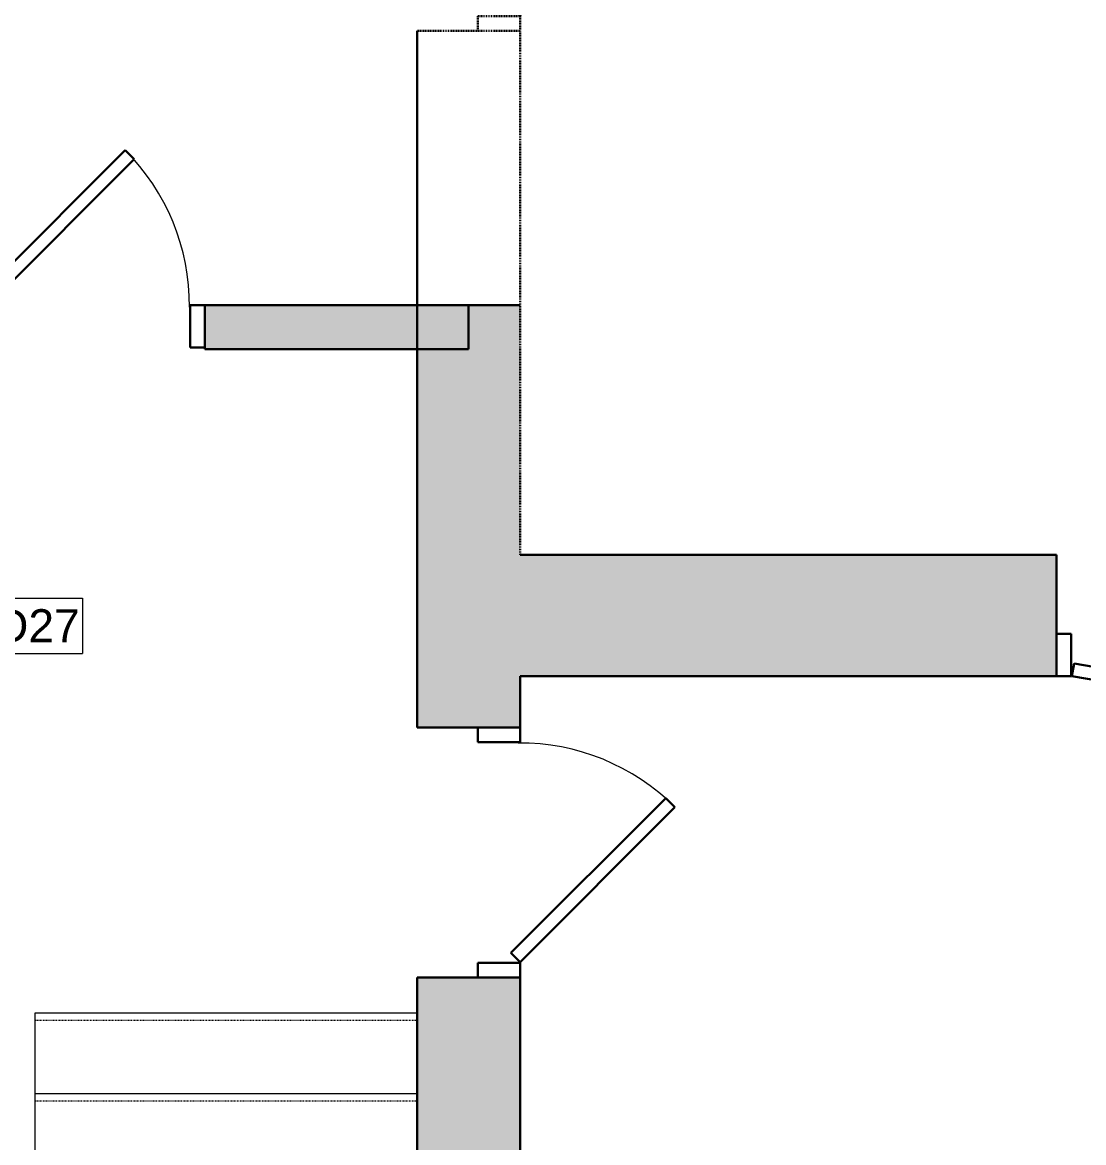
# Model space of a CAD drawing. Header units: inches. Extents: x -1176 to 1545, y -2552 to 978.
# Drawn here: x -281.3 to -136.9, y 250.7 to 403.2 of the extents above; entities that cross this region are included whole.
import ezdxf

# ---------------------------------------------------------------- set-up
doc = ezdxf.new("R2010")
doc.units = ezdxf.units.IN
doc.header["$MEASUREMENT"] = 0
doc.linetypes.add('Demolished', pattern=[0.1875, 0.125, -0.0625])
doc.linetypes.add('Overhead 1_16_', pattern=[0.101562, 0.0625, -0.039062])
for name, color, linetype, lineweight in [('A-ANNO-KEYN', 231, 'Continuous', 9), ('A-DOOR', 31, 'Demolished', 9), ('A-DOOR-FRAM', 31, 'Demolished', 30), ('A-WALL', 113, 'Continuous', 18), ('A-WALL-PATT', 111, 'Continuous', 18), ('S-STRS', 31, 'Continuous', 18)]:
    doc.layers.add(name, color=color, linetype=linetype, lineweight=lineweight)
doc.styles.add('Arial', font='arial.ttf', dxfattribs={"height": 4.5})

# ---------------------------------------------------------------- blocks, each defined once
blk = doc.blocks.new('Single Flush - D2 2_7_ X 8_-5523828-2nd Floor Demo')
at = {"layer": 'A-DOOR', "color": 250, "lineweight": 30}
for p, q in [((-6.38, 28.79), (-7.62, 27.55)), ((-7.62, 27.55), (14.17, 5.76)), ((15.41, 7), (-6.38, 28.79)), ((14.17, 5.76), (15.41, 7))]:
    blk.add_line(p, q, dxfattribs=at)
at = {"layer": 'A-DOOR', "color": 7}
blk.add_arc((15.41, 7), 30.81, 135, 180.5, dxfattribs=at)
at = {"layer": 'A-DOOR-FRAM', "color": 250}
for p, q in [((-17.5, 1.25), (-17.5, 7)), ((-17.5, 7), (-15.5, 7)), ((-15.5, 1.25), (-15.5, 7)), ((15.5, 1.25), (15.5, 7)), ((15.5, 7), (17.5, 7)), ((17.5, 1.25), (17.5, 7)), ((-17.5, 1.25), (-15.5, 1.25)), ((15.5, 1.25), (17.5, 1.25))]:
    blk.add_line(p, q, dxfattribs=at)
blk = doc.blocks.new('Single Flush - D2 2_6_ X 8_-8253010-2nd Floor Demo')
at = {"layer": 'A-DOOR', "color": 8, "linetype": 'Continuous', "lineweight": 30}
for p, q in [((-7.41, -22.84), (13.67, -1.76)), ((14.91, -3), (-6.17, -24.08)), ((13.67, -1.76), (14.91, -3)), ((-6.17, -24.08), (-7.41, -22.84))]:
    blk.add_line(p, q, dxfattribs=at)
at = {"layer": 'A-DOOR', "linetype": 'Continuous'}
blk.add_arc((14.91, -3), 29.81, 179.5, 225, dxfattribs=at)
at = {"layer": 'A-DOOR-FRAM', "color": 8, "linetype": 'Continuous'}
for p, q in [((-17, 2.75), (-17, -3)), ((-17, 2.75), (-15, 2.75)), ((-15, 2.75), (-15, -3)), ((15, 2.75), (15, -3)), ((15, 2.75), (17, 2.75)), ((17, 2.75), (17, -3)), ((-17, -3), (-15, -3)), ((15, -3), (17, -3))]:
    blk.add_line(p, q, dxfattribs=at)
blk = doc.blocks.new('Single Flush - D2 2_6_ X 8_-8253017-2nd Floor Demo')
at = {"layer": 'A-DOOR', "color": 8, "linetype": 'Continuous', "lineweight": 30}
for p, q in [((-6.17, 28.08), (-7.41, 26.84)), ((14.91, 7), (-6.17, 28.08)), ((-7.41, 26.84), (13.67, 5.76)), ((13.67, 5.76), (14.91, 7))]:
    blk.add_line(p, q, dxfattribs=at)
at = {"layer": 'A-DOOR', "linetype": 'Continuous'}
blk.add_arc((14.91, 7), 29.81, 135, 180.5, dxfattribs=at)
at = {"layer": 'A-DOOR-FRAM', "color": 8, "linetype": 'Continuous'}
for p, q in [((-17, 1.25), (-17, 7)), ((-17, 7), (-15, 7)), ((-15, 1.25), (-15, 7)), ((15, 1.25), (15, 7)), ((15, 7), (17, 7)), ((17, 1.25), (17, 7)), ((-17, 1.25), (-15, 1.25)), ((15, 1.25), (17, 1.25))]:
    blk.add_line(p, q, dxfattribs=at)
blk = doc.blocks.new('Single Flush - D2 2_6_ X 8_-8253018-2nd Floor Demo')
at = {"layer": 'A-DOOR', "color": 8, "linetype": 'Continuous', "lineweight": 30}
for p, q in [((-14.45, 13.43), (-14.76, 11.7)), ((14.91, 8.25), (-14.45, 13.43)), ((-14.76, 11.7), (14.6, 6.53)), ((14.6, 6.53), (14.91, 8.25))]:
    blk.add_line(p, q, dxfattribs=at)
at = {"layer": 'A-DOOR', "linetype": 'Continuous'}
blk.add_arc((14.91, 8.25), 29.81, 170, 180.5, dxfattribs=at)
at = {"layer": 'A-DOOR-FRAM', "color": 8, "linetype": 'Continuous'}
for p, q in [((-17, 2.5), (-17, 8.25)), ((-17, 8.25), (-15, 8.25)), ((-15, 2.5), (-15, 8.25)), ((15, 2.5), (15, 8.25)), ((15, 8.25), (17, 8.25)), ((17, 2.5), (17, 8.25)), ((-17, 2.5), (-15, 2.5)), ((15, 2.5), (17, 2.5))]:
    blk.add_line(p, q, dxfattribs=at)
blk = doc.blocks.new('Keynote Tag - Keynote Number - Boxed-135510-2nd Floor Demo')
at = {"layer": 'A-ANNO-KEYN'}
for p, q in [((-0.125, -0.0792), (-0.125, 0.0781)), ((-0.125, 0.0781), (0.125, 0.0781)), ((0.125, 0.0781), (0.125, -0.0792)), ((-0.125, -0.0792), (0.125, -0.0792))]:
    blk.add_line(p, q, dxfattribs=at)

msp = doc.modelspace()

# ---------------------------------------------------------------- hatches: boundary and pattern name
at = {"layer": 'A-WALL-PATT', "lineweight": 9}
h = msp.add_hatch(color=7, dxfattribs=at)
h.paths.add_polyline_path([(-256.46, 358.68), (-220.57, 358.68), (-220.57, 364.68), (-256.46, 364.68)], flags=0)
h.paths.add_polyline_path([(-335.57, 358.68), (-290.46, 358.68), (-290.46, 364.68), (-344.82, 364.68), (-344.82, 358.68)], flags=0)
msp.add_hatch(color=7, dxfattribs=at).paths.add_polyline_path([(-227.57, 330.68), (-213.57, 330.68), (-213.57, 364.68), (-227.57, 364.68)], flags=0)
h = msp.add_hatch(color=7, dxfattribs=at)
h.paths.add_polyline_path([(-227.57, 106.47), (-213.57, 106.47), (-213.57, 273.18), (-227.57, 273.18), (-227.57, 182.97)], flags=0)
h.paths.add_polyline_path([(-213.57, 307.18), (-213.57, 330.68), (-227.57, 330.68), (-227.57, 307.18)], flags=0)
at = {"layer": 'A-WALL-PATT'}
h = msp.add_hatch(color=250, dxfattribs=at)
h.paths.add_polyline_path([(-22.28, 314.18), (-22.28, 330.68), (-106.57, 330.68), (-106.57, 314.18)], flags=0)
h.paths.add_polyline_path([(-140.57, 314.18), (-140.57, 330.68), (-213.57, 330.68), (-213.57, 314.18), (-194.87, 314.18)], flags=0)

# ---------------------------------------------------------------- linework, layer by layer
at = {"layer": 'A-WALL', "color": 8, "lineweight": 30}
for p, q in [((-227.57, 402), (-227.57, 307.18)), ((-256.46, 364.68), (-256.46, 358.68)), ((-213.57, 364.68), (-256.46, 364.68)), ((-220.57, 358.68), (-220.57, 364.68)), ((-256.46, 358.68), (-220.57, 358.68)), ((-213.57, 330.68), (-140.57, 330.68)), ((-140.57, 314.18), (-140.57, 330.68)), ((-213.57, 307.18), (-213.57, 314.18)), ((-213.57, 314.18), (-140.57, 314.18)), ((-227.57, 307.18), (-213.57, 307.18)), ((-213.57, 273.18), (-227.57, 273.18)), ((-227.57, 273.18), (-227.57, 106.47)), ((-213.57, 182.32), (-213.57, 273.18))]:
    msp.add_line(p, q, dxfattribs=at)
at = {"layer": 'A-WALL', "color": 250, "linetype": 'Demolished', "lineweight": 30}
for p, q in [((-213.57, 402), (-227.57, 402)), ((-213.57, 330.68), (-213.57, 402)), ((-227.57, 364.68), (-213.57, 364.68))]:
    msp.add_line(p, q, dxfattribs=at)
at = {"layer": 'S-STRS', "lineweight": 9}
for p, q in [((-227.57, 268.32), (-279.57, 268.32)), ((-279.57, 268.32), (-279.57, 257.32)), ((-279.57, 257.32), (-279.57, 246.32)), ((-227.57, 257.32), (-279.57, 257.32))]:
    msp.add_line(p, q, dxfattribs=at)
at = {"layer": 'S-STRS', "linetype": 'Overhead 1_16_', "lineweight": 9}
for p, q in [((-227.57, 267.32), (-279.57, 267.32)), ((-227.57, 256.32), (-279.57, 256.32))]:
    msp.add_line(p, q, dxfattribs=at)

# ---------------------------------------------------------------- block references
at = {"layer": 'A-ANNO-KEYN', "xscale": 47.99999999999997, "yscale": 47.99999999999997, "zscale": 47.99999999999997}
msp.add_blockref('Keynote Tag - Keynote Number - Boxed-135510-2nd Floor Demo', (-279.11, 321.06), dxfattribs=at)
at = {"layer": 'A-DOOR', "color": 7, "rotation": 269.9999999999999}
msp.add_blockref('Single Flush - D2 2_7_ X 8_-5523828-2nd Floor Demo', (-220.57, 419.5), dxfattribs=at)
at = {"layer": 'A-DOOR', "linetype": 'Continuous', "lineweight": 18}
for name, p, rotation in [('Single Flush - D2 2_6_ X 8_-8253010-2nd Floor Demo', (-273.46, 361.68), 180), ('Single Flush - D2 2_6_ X 8_-8253018-2nd Floor Demo', (-123.57, 322.43), 180), ('Single Flush - D2 2_6_ X 8_-8253017-2nd Floor Demo', (-220.57, 290.18), 269.9999999999999)]:
    msp.add_blockref(name, p, dxfattribs=dict(at, rotation=rotation))

# ---------------------------------------------------------------- texts
at = {"layer": 'A-ANNO-KEYN', "insert": (-285, 323.29), "char_height": 4.5, "width": 14.0895, "attachment_point": 1, "style": 'Arial'}
msp.add_mtext('D27', dxfattribs=at)

doc.saveas('drawing.dxf')
